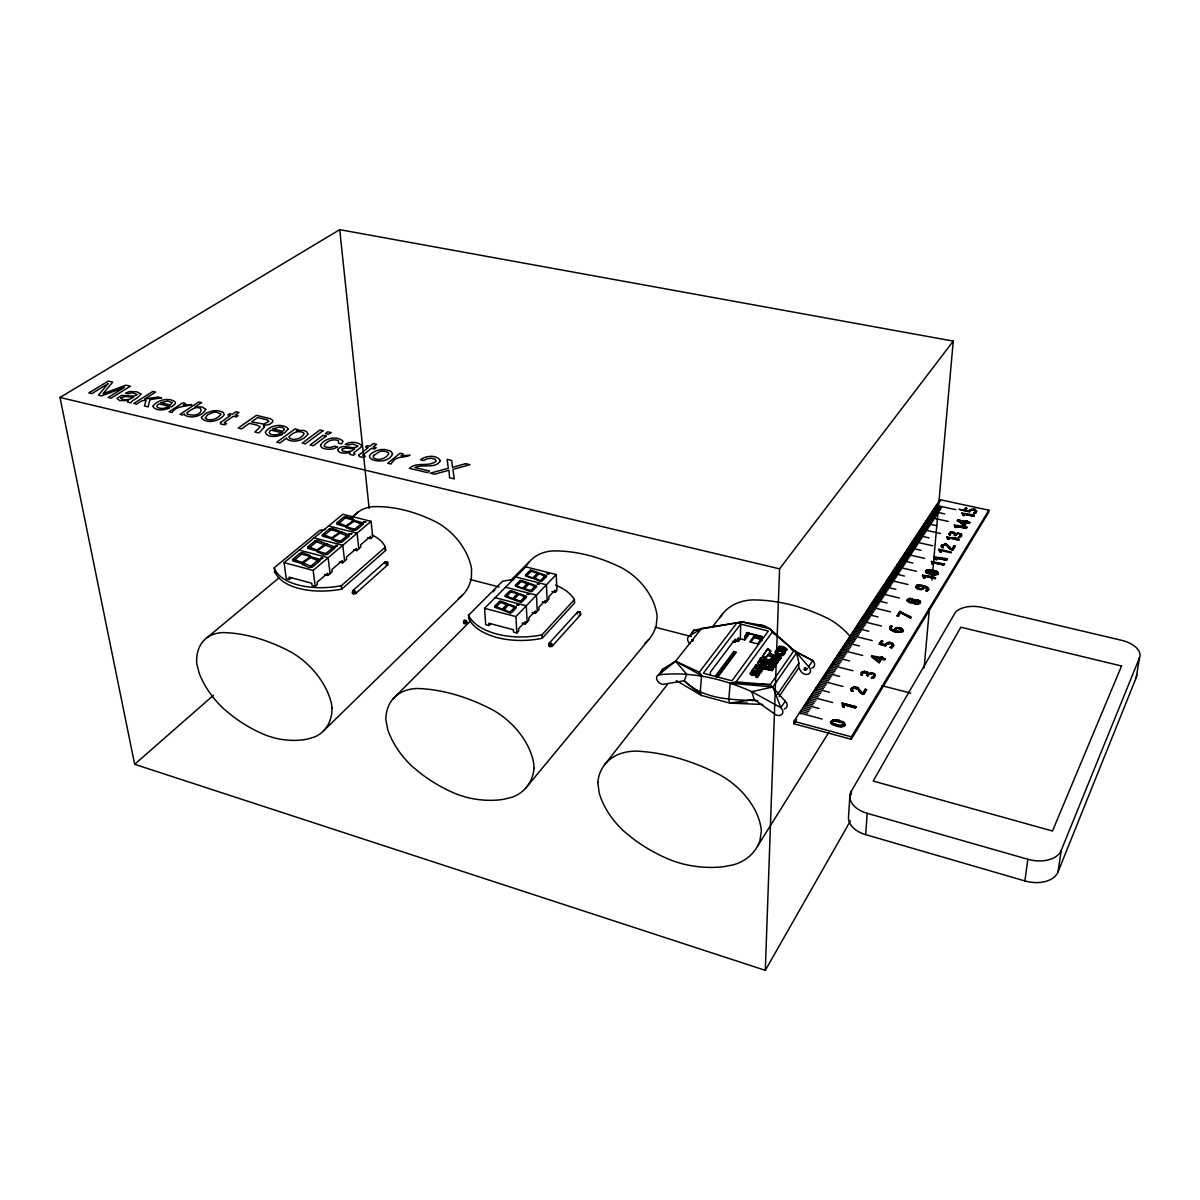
<?xml version="1.0" encoding="UTF-8"?>
<svg xmlns="http://www.w3.org/2000/svg" width="1200" height="1200" viewBox="0 0 1200 1200"><rect width="100%" height="100%" fill="white"/><g stroke="black" fill="none" stroke-linecap="round" stroke-linejoin="round"><path stroke-width="1.5" d="M901.665 630.6C902.04 633.465 899.46 625.05 895.59 629.79M710.325 675.075L710.37 672.105L735.225 639.165L735.165 642.105L732.54 641.43M842.535 706.635L844.125 707.055L842.535 706.635L842.07 703.095L856.02 706.77L842.07 703.095M733.8 651.48L715.335 676.155L718.005 676.86L736.425 652.17L733.8 651.48L733.74 654.12L716.385 677.37M734.76 641.25L738.39 641.43L738.48 637.695L735.165 642.105M738.39 641.43L740.37 638.805L740.7 624.09L768.345 631.065L731.94 680.805L703.35 673.23L740.7 624.09M740.37 638.805L744.795 639.93L744.885 636.21L747.69 632.475M744.885 636.21L746.325 636.57L746.43 632.595L762.18 636.6L762.06 640.575M754.08 636.495L761.655 638.43L762.72 636.975L755.16 635.055L754.08 636.495L754.05 637.665L761.61 639.585M895.605 629.55L895.74 629.25M765.3 970.335L779.565 568.845L953.25 341.115L339.72 229.665L60 397.455L134.655 764.295L765.3 970.335L850.41 820.95M896.82 632.07C883.8 629.145 908.25 635.805 902.55 629.145M860.835 674.325L861.585 672.21L864.345 671.205L867.66 672.315L868.17 673.995L871.17 672.87L874.575 673.83L871.2 672.63L868.17 673.995M793.83 723.735L793.935 721.305L940.05 499.695L988.845 510.21L988.605 512.385L851.25 739.29L793.83 723.735L796.575 719.55M844.125 707.055L844.065 705.54M779.115 696.48L798.705 667.845L798.9 663.165L796.62 652.785L769.95 628.875L764.28 625.71L742.35 621.915L694.11 630.18L689.52 635.94A5.625 4.23 38.5 0 0 690.045 643.77M800.415 713.73L800.52 711.3L807.585 713.19M806.895 703.875L807.015 701.46L814.035 703.32M807.975 702.24L808.08 699.84L815.085 701.7M809.04 700.62L809.16 698.22L816.15 700.065M915.585 587.22L917.82 589.125L915.6 586.995M810.105 699L810.225 696.6L832.665 702.525M812.22 695.775L812.34 693.375L819.315 695.22M816.435 689.385L816.555 686.985L823.5 688.8M818.52 686.205L818.655 683.82L825.585 685.62M823.695 678.345L823.83 675.96L830.73 677.745M824.73 676.785L824.85 674.4L831.75 676.185M825.75 675.225L825.885 672.84L839.67 676.41M830.835 667.5L830.97 665.13L852.945 670.755M831.84 665.97L831.975 663.6L838.815 665.34M831.315 723.63C828.045 721.23 839.475 729.915 844.395 725.895C848.46 722.91 836.595 719.415 844.245 722.595M830.43 721.755L833.655 719.91L839.355 720.45L832.68 719.82L830.43 722.64M941.25 546.27L941.505 545.34L941.25 546.045M832.335 721.395L832.83 720.885C835.635 719.22 845.385 724.38 842.235 722.85M832.185 723.03L839.445 725.4L843.57 724.89L839.43 725.655L833.4 723.87L831.915 722.37M832.17 724.47L840.75 726.555L844.86 725.355M832.83 720.885L841.35 722.22M836.85 658.365L836.985 655.995L843.795 657.72M837.855 656.85L837.99 654.48L844.785 656.205M839.835 653.835L839.97 651.48L846.75 653.19M842.775 649.35L842.925 646.995L849.675 648.705M843.765 647.865L843.9 645.51L850.65 647.205M855.45 707.91L843.66 704.565L855.45 707.91L856.02 706.77M847.65 641.955L847.8 639.615L854.52 641.295M843.66 724.065L843.42 723.405M848.625 640.485L848.76 638.145L855.48 639.81M852.465 634.635L852.615 632.31L859.305 633.96M853.425 633.195L853.56 630.855L860.25 632.505M851.34 688.38C862.125 684.465 847.395 687.555 851.385 690.9L853.05 691.335M851.385 690.9L853.065 691.095M853.065 688.545L853.815 687.99C857.805 685.905 862.305 696.63 858.975 690.795M857.22 627.42L857.37 625.095L864.015 626.73M853.815 687.99L858.405 689.595M858.165 625.98L858.315 623.655L864.96 625.29M851.25 739.29L851.4 736.845L988.845 510.21M858.75 688.245C852.87 683.595 865.05 694.905 860.7 691.53M849.93 795.24L848.55 816.42A25.86 16.65 6.1 0 0 865.665 834.645L1024.89 880.935A27.225 17.475 11 0 0 1058.025 871.935L1136.19 677.73L1139.52 657.72A23.82 12.825 9.4 0 0 1121.475 640.275L982.605 607.485A22.755 12.315 6.4 0 0 954.66 613.575L851.37 791.115L851.13 794.64M861.915 620.295L862.065 617.97L868.68 619.59M860.925 674.775L862.41 675.165L860.94 674.55M861.255 672.645L864.33 671.445L867.66 672.315M865.62 614.64L865.785 612.33L872.37 613.935M862.23 673.59L862.2 673.83M860.955 693.45L863.67 694.215L866.61 689.46L863.655 694.455L860.505 692.85M862.935 672.615L866.55 672.99L864.06 672.21L862.395 673.425M861.93 692.595L862.845 692.925M869.295 609.06L869.46 606.75L890.535 611.85M870.21 607.665L870.375 605.37L876.93 606.945M865.2 689.34L866.595 689.7M866.85 675.075L867.21 673.995M867.12 673.305L867.21 673.86M867.765 676.005L868.17 675.15L867.765 676.005L866.49 675.435M872.94 603.525L873.105 601.215L879.645 602.79M868.905 674.265C873.975 674.325 871.29 672.165 868.155 675.375M873.855 602.145L874.005 599.85L887.1 602.985M871.965 655.65C867.585 657.57 894.885 659.475 871.95 655.89M876.555 598.035L876.72 595.74L883.23 597.3M871.44 677.82L873.24 676.575L871.44 677.82C875.115 678.69 876.105 675.015 874.575 673.83M877.455 596.67L877.605 594.39L884.115 595.935M873.69 657.27L880.14 658.905L878.595 661.395L873.705 657.03M873.69 674.685C874.275 676.785 872.43 672.435 873.81 675.24M873.09 678.24L874.095 677.64M881.01 591.255L881.175 588.975L887.655 590.505M876.705 659.625L875.4 658.305M877.74 660.57L876.72 659.385M879.3 644.235L881.385 640.71L882.705 641.28L881.37 640.95L879.3 644.235L885.84 645.585M865.665 834.645L867.21 813.33A26.07 16.53 5.9 0 1 851.37 791.115M878.085 662.355L879.39 662.7L873.18 657.72M883.665 587.235L883.83 584.955L890.295 586.47M878.595 661.395L877.755 660.33M884.835 644.97L881.1 643.635L884.85 644.73M881.25 656.91L882.615 657.495L881.25 656.91L880.665 658.08M887.175 581.895L887.34 579.63L907.995 584.49M881.535 659.25L884.64 660.03L885.165 658.98L882.06 658.185L885.165 658.98M885.21 644.055C894.33 641.805 888.69 640.605 885.015 644.625M885.69 646.11L879.315 643.995M890.655 576.615L890.82 574.35L897.225 575.85M886.665 644.235C896.55 642.93 885.645 642.465 885.99 645.51M893.235 572.7L893.4 570.435L899.79 571.92M890.88 626.07C887.04 628.155 894.87 625.47 890.865 626.295M891.405 630.27L889.935 629.055L892.515 631.065M890.895 628.575L890.925 628.335M891.525 627.09L892.275 626.415M890.235 647.4L891.36 646.59L890.235 647.4C892.23 649.905 894.135 643.995 893.55 645.885M896.655 567.51L896.82 565.245L903.195 566.73M892.23 629.91L895.185 631.005L891.165 628.8M892.86 643.65L891.525 642.915L893.265 644.325M892.185 644.79L891.705 644.16L892.245 645.375M892.02 646.125L892.215 645.51M891.825 647.79L893.58 645.645M899.19 563.64L899.37 561.39L905.715 562.86M896.58 627.825C890.475 630.795 900.3 625.2 902.055 628.965M895.875 630.66L899.985 631.68L896.52 631.155L895.605 629.85M900.615 612.615L910.605 618L900.615 612.615L898.455 616.245L897.135 615.915L899.865 611.385L903.135 613.38L901.725 612.51M901.71 559.8L901.89 557.565L908.22 559.02M950.13 534.33L950.745 532.995L950.16 534M757.725 700.665C732.51 699.69 703.785 699.96 684.195 680.73L665.025 684.045A5.805 4.275 38.6 0 1 657.66 681.18A5.805 4.275 38.6 0 1 658.575 674.835L663.48 668.685L675.6 661.215L699.3 672.15L701.565 675.585L700.245 692.265L701.385 695.43L729.81 703.125L762.825 704.475M897.315 627.51L900.69 628.02M898.455 616.245L897.15 615.69M901.56 629.775L898.23 628.41M898.035 632.475L902.985 630.765M897.135 615.915L899.865 611.385M905.055 554.73L905.235 552.495L911.535 553.935M900.705 611.595L899.85 611.625M907.545 550.95L907.71 548.73L914.01 550.155M910.005 547.215L910.185 544.98L916.455 546.405M907.08 600.045L907.065 600.27M907.11 601.065C916.05 603.42 909.075 604.2 907.05 600.435M911.64 544.725L911.82 542.505L918.075 543.915M907.575 599.28L910.29 598.395L907.245 599.88M908.595 601.095L910.8 601.875L908.355 600.645L910.395 599.22L912.84 600.48L911.61 601.8L912.72 601.17M914.085 541.02L914.265 538.8L920.505 540.195M909.585 599.295L912.6 600.015M916.5 537.33L916.68 535.125L929.145 537.915M913.095 599.19L911.655 598.56L913.83 600.375L917.925 599.955L920.505 601.62L917.94 599.73L913.83 600.375M912.69 601.995L912.93 602.895L911.91 602.49M918.915 533.685L919.095 531.465L925.29 532.86M913.485 603.465L916.905 604.23L920.01 603.195L916.08 604.41L912.945 602.655M914.685 602.82C912.045 602.865 920.475 603.72 917.775 603.255M914.46 600.72C926.745 602.295 911.055 598.47 914.025 602.58M916.185 585.885L916.74 585.315C919.74 582.765 930.69 589.155 926.835 587.04M915.12 603.24L917.295 603.555M916.74 585.315L925.755 586.305M916.965 586.665C919.02 584.295 916.14 588.225 916.875 586.71M922.095 528.84L922.275 526.635L928.455 528.015M917.91 588.21C923.715 588.36 918.48 589.725 916.89 586.98M918.45 585.72L921.465 586.275L917.94 586.05M924.465 525.24L924.645 523.05L936.99 525.78M919.53 589.53L920.37 589.38L917.835 588.9M923.01 589.095L921.12 589.605L923.475 588.555M926.82 521.67L927 519.48L933.15 520.83M922.08 588.42L922.395 587.97M922.47 586.665L922.605 587.94M922.665 575.085C919.8 577.305 936.105 574.65 935.1 578.715L924.36 575.985L935.115 578.49L935.565 577.755M923.445 577.695L924.885 578.025L923.445 577.695L923.265 576.24M923.085 586.335L927.09 588.375L923.085 586.335L923.97 587.895L923.61 586.995M929.145 518.115L929.34 515.925L935.46 517.275M924.585 576.315L924.87 577.53L924.36 575.985M930.87 574.32C924.855 572.715 924.045 571.26 930.87 574.32C933.3 576.06 940.095 574.98 938.1 572.28L938.1 572.28M925.545 570.66C931.14 569.415 926.055 568.68 925.38 571.89M931.47 514.59L931.665 512.4L937.77 513.735M926.94 572.19L935.22 574.335L928.935 573.165L926.685 571.635M926.985 570.69L936.42 572.355L930.435 570.465L926.7 571.2M925.89 590.67L926.685 589.995L925.89 590.67L927.27 591L928.665 589.125L928.395 589.965M927.315 588.795L927.105 588.15M927.27 591L928.425 589.74M934.545 509.925L934.74 507.75L940.815 509.07M933.12 570.15C924.375 568.395 941.94 572.565 934.545 570.75M931.305 561.69C960.6 566.19 932.34 564.495 931.5 561.195M933.54 563.625L932.115 564.015L933.555 564.12M943.635 565.02L933 562.35L943.635 565.02L944.085 564.09M932.265 574.83L938.265 573.99M924.135 667.905L929.46 608.16M931.95 580.14L953.25 341.115M934.29 556.965C964.845 560.22 932.475 560.535 934.485 556.47M939.855 501.855L940.05 499.695M935.1 559.275L936.525 559.59L935.1 559.275L934.92 557.85M946.56 560.265L935.97 557.625L946.56 560.265L947.025 559.335M936.525 558.885L936.525 559.59M936.435 572.13C937.515 574.065 935.985 573.81 936.825 573.93M938.865 549.39L939.615 551.325L939.03 549.12L951.48 552.165L951.06 552.855L940.5 550.47M939.66 551.88L941.07 552.21L939.645 551.1M941.685 547.335L943.185 547.68L941.4 546.705M941.775 544.995L945.075 544.23L941.475 545.565M942.63 545.685C948.87 544.305 939.705 545.415 943.185 547.68M949.98 547.605C938.13 537.66 952.995 548.88 950.505 548.445M946.755 536.895C945.465 539.13 958.86 535.5 958.815 540.285L948.39 537.735L959.25 539.385M949.125 548.07C944.385 542.115 948.855 549.63 952.755 550.11L955.065 546.165L953.82 545.895L951.945 549.105L951.135 548.625M947.55 539.325L947.52 538.56L948.915 539.175M948.975 533.79L950.31 532.185L948.96 534M949.08 534.735L950.415 535.035L948.99 534.15M950.415 535.035L950.325 533.46M950.79 532.035L952.515 531.945L950.295 532.41M949.86 549.045L952.77 549.885L955.065 546.165M954.6 533.79C953.715 533.04 949.35 531.795 954.585 534.015C954.465 537.825 960.855 530.415 955.23 535.695M954.345 525.18C984.57 527.985 951.36 528.9 954.51 524.715M954.9 532.77L954.18 532.365L955.44 534.105L958.035 533.235L961.5 534.3L958.065 533.01L955.44 534.105M956.52 527.205L955.17 527.355L956.565 527.445M953.82 545.895L955.05 546.39M955.965 526.02L966.315 528.3L955.995 525.795M957.42 520.77L957.885 519.855L965.745 521.58L957.855 520.08L957.42 520.77L959.07 521.7M959.49 521.16L965.34 522.225L959.49 521.16L964.11 524.4L965.34 522.225M958.59 537.105L959.73 536.4L958.59 537.105L960.075 537.435L961.575 536.025M959.415 534L959.805 534.405M961.935 513.165C990.075 516.585 962.04 516.12 961.95 512.955M962.76 515.295L964.125 515.595L962.76 515.295L962.55 513.975M962.31 523.005L959.505 520.95M973.8 516.21L963.57 513.765L973.8 516.21L974.22 515.34M969.675 512.025C943.74 505.065 973.665 513.87 970.44 510.525M963.285 523.755L962.34 522.795M960.735 522.585L963.705 525.165L957.45 520.56M965.505 507.975L966.72 508.23L965.445 510.27L968.835 511.125M964.11 524.4L963.315 523.53M965.445 510.27L966.72 508.23M963.735 524.94L964.92 525.21M966.195 520.845L967.425 521.34L966.195 520.845L965.73 521.805M969.375 523.335L966.585 522.495L969.375 523.335L969.795 522.465L966.99 521.85L969.795 522.465M969.465 509.97C981.48 509.655 971.055 507.36 968.97 510.855M972.45 510.03C968.67 509.43 977.505 510.54 975.315 511.815M972.99 509.835L975.36 511.17M974.73 512.595L973.785 513.045L975.075 512.1M975.225 513.36L975.915 512.73L973.815 512.82M975.285 512.04L975.375 510.945M976.575 510.78L976.68 511.41M386.49 562.185C389.775 561.825 386.865 563.475 385.38 563.415M961.755 535.785L961.5 534.3M785.25 651.57L782.31 650.415L785.25 651.57C785.16 659.205 770.88 655.65 776.76 649.77L778.2 650.97L777.15 653.385L779.34 654.6L777.18 652.56L778.2 650.97M804.015 669.24C808.77 667.335 802.62 673.65 805.035 667.725M1024.89 880.935L1027.83 859.275A27.45 17.355 10.7 0 0 1061.235 850.35L1139.52 657.72M1058.025 871.935L1061.235 850.35M769.14 661.23L769.335 660.18M750.39 672.84L750.225 673.725L752.31 670.11L753.765 671.325L752.64 674.34L757.065 672.015L754.935 672.075L753.375 674.325M757.215 673.41C757.815 674.355 750.36 677.235 750.54 673.74C751.89 675.33 755.055 675.915 756.015 673.59C759.795 672.195 752.715 677.865 757.275 677.49L759.36 673.86L757.065 672.015M777.915 662.37C779.715 658.635 769.875 658.005 778.08 661.53C776.325 667.08 771.66 662.055 769.26 660.66M750.42 674.325L753.645 668.265L759.03 669.81M752.235 673.905L753.765 671.325M752.4 674.205L752.445 673.14M753.645 668.265L752.445 670.335L760.2 673.41L760.995 672.27L757.125 670.74M752.64 674.34L752.355 673.32M752.91 674.4L753.525 674.19M757.65 668.865L754.875 666.975L756.06 664.905L763.8 667.95L769.665 668.415L764.04 668.01L762.87 669.645L760.29 668.625M754.875 666.975L756.06 664.905M759.765 665.67L757.53 663.285L758.58 661.425L765.495 663.27L764.88 664.53L766.29 664.455L764.88 664.53M755.775 674.31L756.075 673.485M757.53 663.285L758.58 661.425M775.065 666.015L774.285 667.125L768.78 666.165L774.15 667.71C777.255 665.01 767.475 658.485 766.905 663.99C758.535 664.035 756.9 657.03 763.95 657.57C765.75 659.94 773.52 660.345 766.14 660.18L766.23 659.52M759 668.115L772.17 670.11L772.965 669L768.78 666.165M757.275 677.49L759.15 674.475L758.145 672.435M759.21 660.96L761.28 657.765M760.455 664.215L762.39 664.35L760.455 664.215L761.76 665.655L763.68 662.565M781.125 657.42L779.64 659.535L767.835 654.9L766.02 657.825L762.465 656.43L767.895 648.51L770.7 650.895L769.215 653.385L780.99 658.005L769.215 653.385M761.865 660.045C763.575 660.435 765.36 657.315 761.865 660.045L763.455 660.675L764.25 659.085M759.18 674.745L759.36 673.86M757.65 662.7L760.89 666.855L763.065 667.08L764.205 665.07L769.665 668.415M761.76 665.655L762.39 664.35M760.2 673.41L761.115 671.7M766.11 658.995L763.95 657.57M762.45 669.825C760.68 673.725 764.145 667.305 759.12 667.545M763.185 663.24L758.46 661.995M763.8 661.425L768.825 660.9L771.465 658.665L774.42 660.15M763.065 667.08L764.205 665.07M763.365 668.565L772.05 670.695L772.965 669M763.8 667.95L755.94 665.475M762.465 656.43L767.895 648.51M766.02 657.825L767.835 654.9M766.905 663.99L768.405 661.485M768.825 660.9L765.435 661.44M769.44 661.125L769.995 662.31L772.635 662.67M770.385 659.13L772.305 658.095L774.54 659.58M771.18 661.38L772.56 659.415L772.32 661.59L774.48 661.8C780.135 659.85 768.765 665.295 772.08 659.46M771.345 661.545L771.27 660.495M771.945 661.74L775.185 662.34L776.265 661.08M772.275 661.68L773.25 659.88M773.13 660.45L772.815 659.49M771.645 666L767.61 662.61M772.845 663.075L772.755 662.085M775.335 651.9L776.76 649.77M775.155 652.935L781.065 655.47L784.41 652.755L782.61 652.05L781.2 653.985L779.46 654.03M773.175 663.42L772.965 662.49M773.595 663.72L773.295 662.85M774.27 662.64L775.125 660.615M785.13 652.14L784.425 653.13L776.775 650.145L777.615 648.57L780.555 649.71L781.545 648.3L778.62 647.16L781.545 648.3M774.12 663.975L773.715 663.15M777.615 648.57L776.775 650.145M777.06 653.13L777.21 652.365M775.05 664.23L778.035 661.8M776.1 661.785L775.815 660.66M778.5 647.73C778.92 644.1 789.315 648.135 786.135 650.715L782.1 648.525L786.255 650.145L786.975 649.125M776.865 663.795L777.21 662.985M778.08 661.53L778.095 660.69M780.555 649.71L781.425 648.87M778.05 662.1L778.245 661.245M767.7 655.47L779.64 659.535M781.2 653.985L782.61 652.05M782.19 650.985L783.015 649.425L782.1 648.525M926.58 571.53L926.595 571.305M873.87 675.36L873.225 676.8M852.57 688.83L852.63 690.75M927.375 588.99L926.67 590.22M923.775 588.405L923.94 587.205M889.8 627.12L889.905 629.295M919.2 602.16L918.54 603.195M976.665 511.635L975.9 512.955M387.06 564.18L386.97 563.295M966.315 528.3L966.75 527.415M862.83 693.165L865.215 689.1M910.605 618L911.13 616.935L904.875 614.145M879.39 662.7L881.55 659.01M882.045 658.425L882.645 657.255M964.89 525.42L966.585 522.495M966.975 522.075L967.455 521.115M757.44 846.36L828.765 732.45M963.885 510.555L965.535 507.75M881.085 643.86L882.72 641.055M827.79 672.12L828.81 670.575M833.85 662.91L832.86 664.44L832.98 662.07L839.82 663.81M838.845 655.335L840.81 652.335M845.715 644.895L844.74 646.38L844.875 644.04L851.625 645.72M863.775 617.46L862.845 618.87L862.995 616.56L869.61 618.165M868.38 610.455L867.465 611.85L867.63 609.54L874.2 611.13M875.655 599.4L874.755 600.765L874.92 598.47L881.445 600.045M882.78 588.57L881.895 589.905L882.06 587.625L888.54 589.17M888.915 579.255L888.045 580.575L888.21 578.31L894.645 579.81M898.35 564.93L897.495 566.22L897.675 563.955L904.035 565.425M900.87 561.075L900.03 562.365L900.21 560.115L912.915 563.04M903.39 557.265L902.55 558.525L902.73 556.29L909.06 557.745M910.83 545.97L912.63 541.26L932.7 545.79M921.3 530.055L920.505 531.255L920.685 529.05L940.56 533.475M923.67 526.44L922.89 527.64L923.07 525.435L929.235 526.815M926.025 522.855L925.245 524.055L925.44 521.85L931.59 523.215M928.38 519.3L927.6 520.485L927.78 518.295L933.915 519.645M930.705 515.76L929.925 516.945L930.12 514.755L936.24 516.09M933.015 512.25L932.235 513.42L932.43 511.245L944.655 513.9M935.31 508.77L933.78 511.095L933.975 508.905L940.065 510.24M936.075 507.615L937.965 504.735M806.295 669.84L807.33 668.31M747.525 703.05L729.81 703.125L728.745 699.945L730.185 683.205L736.05 681.9L770.22 684.645L785.25 701.16L780.855 707.655A5.985 4.47 34.7 0 1 781.635 714.63A5.985 4.47 34.7 0 1 773.835 713.43L754.17 699.495L751.74 691.665C722.535 678.495 690.69 671.28 658.575 674.835L675.6 661.215L701.49 628.47L742.35 621.915L769.95 628.875L774.825 634.365M798.69 667.86L801.705 672.405A5.79 4.425 34.4 0 0 809.31 673.5A5.79 4.425 34.4 0 0 808.62 666.645L812.715 660.585L790.845 648.735M777.36 694.53L798.9 663.165M779.505 660.105L780.99 658.005M782.31 650.415L783.015 649.425M778.62 647.16L779.34 646.14M766.17 665.04L765.36 666.15L764.085 665.64M769.335 652.815L770.7 650.895M736.05 681.9L772.32 632.07L769.95 628.875M761.25 638.895L757.605 643.86L749.745 641.85L755.1 634.62M750.765 642.165L755.055 636.375M744.795 639.93L749.445 633.705L754.785 635.055M746.325 636.57L749.25 632.655M699.3 672.15L736.77 623.1M604.65 764.685L667.575 684.24M712.2 627.18L722.49 614.025M919.995 603.435L920.52 601.38M525.81 788.055L648.72 639.57M552.315 646.035L580.605 614.76M549.015 643.44L577.38 612.24M513.66 579.645A58.875 32.385 -3.5 0 0 502.62 581.19L468.525 615.255L468.78 618.705A58.425 32.07 -3.3 0 0 542.13 638.31L541.965 634.815L574.425 599.595A58.875 32.385 -3.5 0 0 555.54 585.075M542.13 638.31L574.545 603.03L574.425 599.595M551.955 591.57L555.195 592.395L556.92 590.58L556.23 574.53L525.75 566.865L484.575 608.34L485.685 624.66L488.985 625.545L488.82 623.22L513.375 629.775L513.51 632.1L516.855 633L518.685 631.05L518.565 628.725L525.21 621.705L525.33 624.015L522.015 623.145M525.33 624.015L528.945 620.19L528.825 617.865L535.35 610.98L535.47 613.29L532.17 612.42M535.47 613.29L539.025 609.525L538.905 607.215L545.31 600.45L545.415 602.745L542.145 601.905M545.415 602.745L548.91 599.055L548.805 596.76L555.09 590.115L555.195 592.395M516.855 633L515.91 616.605L556.23 574.53M504.21 609.39L508.155 605.325L507.48 603.69L501.54 601.5A1.725 0.93 -3.8 0 0 498.81 602.025L494.805 606.09A2.31 1.26 -3.9 0 0 494.685 606.78L496.5 606.525L502.785 609.6M534.87 577.935L538.605 574.11L537.9 572.55L532.065 570.48M488.985 625.545L490.86 623.61M509.4 612.69A1.995 1.095 -3.6 0 0 512.085 612.135L516.045 608.025A2.31 1.275 -3.5 0 0 515.265 606.585L509.265 604.35L506.58 604.65L502.665 608.805L503.34 610.455L509.325 612.69M529.98 591.405A1.95 1.05 -3.1 0 0 532.605 590.88L536.43 586.92A2.265 1.23 -3 0 0 535.635 585.54L529.71 583.38L527.07 583.665L523.305 587.67L523.995 589.26L529.905 591.405M393.015 698.88L470.37 621.075M511.02 580.185L529.38 561.72M323.055 731.37L462.27 595.38M355.56 593.595A2.025 1.38 46.7 0 0 354.48 590.565A2.025 1.38 46.7 0 0 352.635 592.065L355.125 592.545L353.52 591.27L353.25 594.06L352.14 593.01L352.695 592.2A2.025 1.38 46.7 0 0 355.56 593.595L387.54 565.02M352.89 590.55L384.945 562.05M325.17 529.515A56.895 28.995 -6.7 0 0 319.8 530.355L274.23 567.75L274.695 571.125A56.835 29.04 -6.7 0 0 341.745 589.11L385.68 550.425L385.35 547.095A56.895 28.995 -6.7 0 0 372.165 535.02M341.745 589.11L341.355 585.705L385.35 547.095M134.655 764.295L213.495 695.25M367.665 537.81L370.74 538.59L372.72 536.88L371.085 521.325L342.855 514.26L284.07 562.65L286.245 578.565L289.365 579.405L289.065 577.14L311.76 583.245L312.045 585.51L315.21 586.365L317.37 584.505L317.085 582.24L327.675 573.15L327.945 575.4L324.81 574.575M327.945 575.4L332.19 571.755L331.92 569.505L342.27 560.61L342.525 562.86L339.42 562.035M342.525 562.86L346.68 559.29L346.425 557.055L356.535 548.355L356.79 550.59L353.7 549.795M356.79 550.59L360.84 547.095L360.6 544.875L370.5 536.37L370.74 538.59M284.07 562.65L313.17 570.375L371.085 521.325M289.365 579.405L291.57 577.575M302.235 563.61L310.425 557.7L310.155 555.555L303.27 552.84A2.115 1.065 -7.1 0 0 302.01 552.675L301.8 554.145L310.275 556.56M207.09 637.635L279.03 577.83M350.985 518.025L358.185 512.055M959.7 536.625L960.165 534.39M689.52 635.94L701.49 628.47M806.955 668.925L805.05 667.845M738.885 623.145L742.35 621.915M310.305 556.695L302.085 562.455L302.355 564.63C303.84 564.18 311.355 570.315 310.785 566.07L303.885 563.325M325.095 544.185L317.085 549.945L317.37 552.075C318.84 551.61 326.31 557.655 325.74 553.485L317.235 551.07M317.22 550.935L325.26 545.31L324.96 543.21L318.12 540.555A2.085 1.05 -6.7 0 0 316.875 540.39L316.68 541.83L323.475 544.47M346.23 526.725L353.955 521.34L353.595 519.33L346.845 516.795A2.04 1.005 -6 0 0 345.615 516.63L345.465 518.01L353.76 520.26L346.065 525.78L346.41 527.805C347.82 527.325 355.26 533.16 354.63 529.155L346.26 526.86M339.585 532.095L331.23 529.785L331.395 528.375A2.055 1.02 -6.4 0 1 332.64 528.54L339.435 531.135L339.765 533.19L331.905 538.83M339.615 532.23L331.74 537.72L332.055 539.805C333.495 539.325 340.95 545.265 340.335 541.185L331.89 538.695M521.205 601.98L520.77 600.96L524.64 596.97L526.44 596.7M510.87 612.72L510.405 611.67L514.35 607.605L516.165 607.335L514.305 607.5L508.035 604.53M531.39 591.45L530.955 590.43L534.75 586.515L536.49 586.155M526.395 596.595L524.595 596.865L518.37 593.955M513.45 598.995L520.575 600.99L521.01 602.01M523.68 588.51L530.76 590.46L531.195 591.48M518.13 593.88L511.05 591.915L510.615 590.835A1.8 0.975 -3.5 0 1 511.905 590.97L517.815 593.115L518.49 594.735L514.62 598.71L511.995 599.1L506.07 596.925A2.4 1.305 -3.6 0 1 505.2 596.295A2.295 1.245 -3.6 0 1 505.275 595.485L509.205 591.495A1.695 0.915 -3.5 0 1 510.36 590.865L510.855 591.93L506.955 595.89L505.155 596.16L507 595.995L513.21 598.92M499.98 601.395L500.475 602.49L496.5 606.525L494.73 606.9A2.43 1.32 -3.9 0 0 495.6 607.575L501.555 609.795L504.255 609.495L510.63 612.75M729.81 703.125L754.17 699.495M538.23 573.285L531.24 571.38L530.805 570.345M520.545 580.53L521.04 581.58L517.215 585.465L515.43 585.72L523.44 588.435M530.535 570.375L531.045 571.41L527.295 575.235L525.57 575.595A2.355 1.26 -3.1 0 0 526.44 576.225L532.29 578.325L534.915 578.04L541.2 581.13A2.025 1.095 -2.8 0 1 539.925 581.055L534.045 578.955L533.34 577.38L537.09 573.555L539.655 573.18L545.505 575.265A2.355 1.26 -2.8 0 1 546.375 575.88L544.635 576.165L538.47 573.345M536.535 586.26L534.75 586.515L528.51 583.56M910.8 601.875L911.64 601.575M697.77 630.06L694.11 630.18A5.595 4.23 38.5 0 0 692.145 632.745M920.355 589.605L921.15 589.365M910.29 598.395L911.64 598.785M580.155 613.335L580.335 611.655L579.165 612.63M929.085 569.535L930.24 569.865M772.455 661.005L774.6 661.23M761.01 666.285L763.185 666.495M952.515 531.945L954.15 532.575M771.78 665.43L766.29 664.455L765.495 665.58L769.545 668.985M757.245 670.17L761.655 670.95M855.495 686.955L856.32 687.375M936.255 505.425L955.755 509.655M935.505 506.595L941.58 507.915M933.195 510.075L939.3 511.395M930.885 513.585L937.005 514.92M928.56 517.11L948.24 521.43M926.22 520.665L932.37 522.015M923.865 524.235L930.03 525.6M921.48 527.85L927.675 529.215M954.075 535.215L955.245 535.47M958.605 536.88L960.09 537.21M926.085 531.645L919.89 530.265L918.105 534.9L918.3 532.68L924.495 534.075M946.89 536.85L959.235 539.61M947.565 539.115L948.96 539.415M923.7 535.29L917.49 533.895L915.705 538.56L915.885 536.34L922.11 537.735M921.3 538.965L915.075 537.57L913.275 542.25L913.455 540.03L919.695 541.44M911.01 543.735L917.265 545.16M909.36 546.225L915.645 547.65M908.535 547.47L921.12 550.335M906.885 549.975L913.185 551.415M906.06 551.235L912.36 552.675M904.395 553.755L924.66 558.39M903.57 555.015L909.885 556.47M901.05 558.84L907.38 560.295M898.515 562.68L904.875 564.135M895.965 566.535L916.425 571.275M895.11 567.84L901.5 569.31M922.83 575.04L935.55 577.995M894.255 569.13L900.645 570.615M892.545 571.74L898.935 573.225M891.675 573.045L904.515 576.045M889.95 575.67L896.37 577.17M889.08 576.99L895.5 578.49M886.47 580.95L892.905 582.465M925.905 590.445L927.285 590.76M885.585 582.285L892.035 583.8M884.715 583.62L891.165 585.135M882.945 586.29L895.905 589.35M886.785 591.87L880.29 590.325L879.24 593.955L879.405 591.675L885.9 593.22M60 397.455L779.565 568.845M878.505 593.025L899.37 598.005M875.82 597.105L882.33 598.665M872.19 602.595L878.745 604.17M871.29 603.975L877.845 605.565M868.545 608.145L875.115 609.735M866.7 610.935L873.285 612.525M864.855 613.74L878.07 616.95M863.925 615.15L870.525 616.755M861.12 619.395L867.75 621.015M860.19 620.805L881.49 626.025M859.245 622.23L865.89 623.865M856.425 626.535L863.085 628.17M855.465 627.975L868.83 631.26M854.52 629.415L861.195 631.065M851.655 633.765L858.345 635.43M850.695 635.22L872.205 640.575M849.735 636.675L856.44 638.355M890.25 647.16L891.855 647.565M846.825 641.085L853.56 642.765M845.85 642.555L859.35 645.93M758.64 624.81L764.205 625.89M841.935 648.495L848.7 650.19M840.96 649.98L862.695 655.47M838.98 652.98L845.76 654.705M328.65 525.96L357.09 533.175L358.815 548.835M965.46 510.045L968.865 510.915M835.995 657.51L849.63 660.975M515.73 576.945L546.42 584.76L547.17 600.9M834.99 659.025L841.815 660.765M833.985 660.54L840.81 662.28M829.95 666.66L836.805 668.415M871.455 677.58L873.105 678M828.945 668.205L835.8 669.96M827.925 669.75L834.795 671.52M314.115 537.915L342.78 545.295L344.61 561.075M505.53 587.22L536.445 595.185L537.255 611.4M470.13 579.48L499.14 586.965M655.08 627.18L691.35 636.525M826.905 671.295L833.775 673.065M881.745 685.635L910.755 693.12M822.795 677.52L829.695 679.32M821.76 679.095L828.675 680.88M820.725 680.655L842.94 686.445M495.15 597.675L526.275 605.79L527.145 622.095M819.69 682.23L826.62 684.045M817.605 685.395L824.55 687.21M299.265 550.14L328.14 557.7L330.075 573.57M815.505 688.575L829.44 692.235M814.455 690.18L821.415 691.995M813.405 691.77L820.365 693.6M484.575 608.34L515.91 616.605M811.29 694.98L818.265 696.825M805.935 703.095L812.955 704.955M804.855 704.73L818.94 708.48M803.775 706.365L810.825 708.24M802.695 708L809.745 709.89M801.615 709.65L808.665 711.54M799.44 712.95L822.12 719.055M793.935 721.305L851.4 736.845M867.21 813.33L1027.83 859.275M945.525 545.085L946.41 545.565M839.355 720.45L840.945 721.185M890.655 642.645L891.51 643.14M692.625 641.415L691.695 639.69L693.585 640.185M549.825 645.075C546.165 645.225 552.21 648.54 550.065 645.24C548.595 641.715 554.055 646.26 550.2 645.405M527.07 583.665L521.235 581.55L520.8 580.5M506.58 604.65L500.67 602.46L500.25 601.35M779.22 646.71L786.855 649.695M776.895 649.575L784.545 652.56M782.49 652.62L784.29 653.325M762.585 655.86L766.14 657.255M763.92 660.84L767.775 662.37L767.49 663.18L770.265 665.055M759.33 660.375L767.025 663.42M763.56 663.135L765.36 663.855M752.565 669.765L760.32 672.825M755.655 676.215L757.395 676.92M890.805 643.68L891.69 644.4M908.91 616.35L903.15 613.14M701.565 675.585L675.6 661.215L686.76 674.34L684.195 680.73L701.385 695.43L676.335 680.61M975.36 509.745L976.29 510.615M464.715 622.335C460.95 621.585 466.47 625.995 464.82 622.44C463.47 618.78 468.72 623.565 465 622.545M936.78 571.365L937.545 572.04M275.385 571.5C272.205 571.11 277.17 574.98 275.7 571.77M792.105 649.995L812.715 660.585A5.76 4.425 34.3 0 1 811.755 668.205M871.41 656.535L876.6 660.855M768.285 662.07L774.945 666.585M760.11 668.88L762.33 670.395M754.995 666.39L759.15 669.24M776.64 650.34L778.08 651.54M752.19 670.68L753.645 671.91M767.775 649.08L770.58 651.465M772.32 632.07L796.62 652.785L808.62 666.645M698.61 693.06L701.385 695.43M895.185 631.005L894.375 629.31M781.98 649.095L782.895 649.995M760.575 663.645L761.88 665.07M963.57 513.765L963.975 514.68M940.53 550.245L941.07 552.21M935.97 557.625L936.375 558.615M928.305 587.925L928.65 589.35M918.96 601.335L919.2 602.1M533.475 578.145L525.525 575.475A2.25 1.2 -3.1 0 1 525.63 574.83L529.425 570.975A1.665 0.885 -3 0 1 531.99 570.465M931.665 561.99L932.115 564.015M862.41 675.165L862.17 674.025M947.355 537.96L947.505 538.785M893.55 644.58L893.64 645.33M313.17 570.375L315.21 586.365M339.72 229.665L369.12 508.26M955.14 526.605L955.17 527.355M785.25 701.16A5.955 4.47 34.7 0 1 784.335 708.93M661.5 672.495A5.775 4.26 38.6 0 1 663.48 668.685M850.425 636.915A57.645 44.28 34.3 0 0 828 618.495A149.025 110.82 34.2 0 0 752.55 599.91A57 43.56 36 0 0 719.925 617.805M275.43 572.085A1.995 1.32 48.2 0 1 275.4 569.55M341.355 585.705A56.895 28.995 -6.7 0 1 274.23 567.75M384.435 548.1A56.835 29.04 -6.7 0 1 385.68 550.425M384.675 563.55A1.965 1.365 46.9 0 1 385.935 561.84A1.965 1.365 46.9 0 1 387.93 564.105A1.965 1.365 46.9 0 1 385.98 565.02M352.725 517.5A52.41 36.615 47.1 0 1 373.335 506.655A136.41 94.02 45.1 0 1 436.665 522.27A52.77 37.29 46.4 0 1 471.585 568.875L471.375 577.77A59.07 41.76 46.7 0 1 458.535 598.455M549.09 645.18A2.115 1.515 42.1 0 1 550.11 642.93A2.115 1.515 42.1 0 1 552.525 645.24A2.115 1.515 42.1 0 1 550.26 646.29M577.44 613.95A2.055 1.5 42.1 0 1 578.31 611.73A2.055 1.5 42.1 0 1 580.77 613.665A2.055 1.5 42.1 0 1 579.045 615.21M541.965 634.815A58.5 32.01 -3.3 0 1 468.525 615.255M463.92 622.32A2.07 1.455 44.3 0 1 464.82 620.1A2.07 1.455 44.3 0 1 467.205 622.365A2.07 1.455 44.3 0 1 465.075 623.415M493.725 591.825A2.01 1.455 44.4 0 1 494.835 590.085M525.42 567.525A54.36 39.99 42.7 0 1 552.915 550.92A141.795 102.225 40.5 0 1 621.84 567.9A54.825 40.71 41.5 0 1 657.15 616.245L656.265 625.365A61.35 45.615 41.9 0 1 644.925 643.26M1136.67 674.385A23.655 12.945 9.6 0 1 1136.19 677.73M320.58 445.005C320.655 449.19 326.52 449.115 329.61 449.265A7.875 3.615 -5.6 0 0 334.515 448.38L337.65 446.925L334.545 446.19L330.705 447.525L325.62 447.075A4.725 2.16 -5.7 0 1 324.27 445.53C326.685 440.76 333.48 438.525 338.415 440.64L338.49 443.175L341.58 443.895L343.035 441.27C337.275 435.39 324.66 438.09 320.58 445.005M597.81 782.415L599.175 792.81A72.345 50.595 36.8 0 0 623.745 831.06L632.58 838.35A120.72 85.89 36.6 0 0 673.755 861.165L682.44 863.85A120.45 85.605 36.9 0 0 724.56 866.55L733.8 864.72A72.99 51.285 35.8 0 0 759.9 840.825L761.385 830.91A65.25 45.72 35.6 0 0 720.225 775.065A168.09 113.535 35.3 0 0 636.78 751.125A64.44 44.865 36.9 0 0 597.81 782.415M120.855 398.01C123.24 401.52 130.245 399.705 133.365 397.215L124.845 396.45L120.855 398.01M171.99 402.6L170.385 405L160.725 402.735L167.475 400.98L171.99 402.6M153.15 405.9L153.105 406.8C156.645 411.615 164.625 409.905 169.485 408.03L166.605 407.355C163.815 409.425 152.61 408.495 158.79 403.905L171.57 406.905L175.185 403.92L175.455 402.105C169.14 397.05 157.905 399.735 153.15 405.9M332.07 708.03L331.755 713.115A66.165 42.195 45.9 0 1 314.895 736.83L307.95 738.96A109.515 70.065 46.8 0 1 274.68 738.03L267.495 735.81A109.665 70.335 46.7 0 1 231.975 715.65L224.01 709.05A65.79 41.58 46.3 0 1 199.32 673.545L196.77 663.705A58.635 36.915 46.3 0 1 222.855 632.595A152.28 94.38 44.5 0 1 291.36 652.245A59.1 37.665 45.6 0 1 331.455 703.65L332.07 708.03M919.23 601.875L919.065 602.685L919.23 601.875M205.77 409.365C202.545 416.205 191.34 418.935 184.83 415.215L184.5 413.835L182.73 415.005L180 414.36L198.765 401.955L201.63 402.615L194.91 407.07L202.14 406.965L205.77 409.365M220.74 413.985L220.68 414.72C217.335 418.905 209.91 421.8 205.23 418.215L207.525 414.885L212.595 412.59A5.145 2.22 -6.9 0 1 216.795 412.215L220.74 413.985M201.555 417.21L201.465 418.14C207.18 424.275 219.96 421.215 224.4 414.555L222.96 412.155L218.28 410.79A9.285 4.02 -6.9 0 0 212.115 411.06L206.175 413.13L201.555 417.21M960.39 534.615L960.57 535.365L960.39 534.615M140.895 394.035C138.225 398.595 130.86 400.485 130.95 402.885L127.635 402.12L128.22 400.575L119.7 400.59L116.985 398.37L121.77 395.385L134.325 396.075L137.145 394.665L132.45 392.715L128.13 393.75L125.445 393.12L129.63 391.53L136.65 391.785L140.895 394.035M534.075 768.135L533.265 773.325A69.06 46.575 41.8 0 1 512.235 797.175L504.24 799.17A114.165 77.52 42.8 0 1 466.92 797.445L459.045 795.015A114.36 77.79 42.7 0 1 420.915 773.61L412.545 766.695A68.58 45.915 42.5 0 1 387.855 729.87L385.83 719.76A61.11 40.725 42.5 0 1 417.75 688.515A159.03 103.635 40.7 0 1 493.095 710.13A61.71 41.55 41.5 0 1 533.76 763.635L534.075 768.135M549.105 573.66L547.155 573.75L549.105 573.66M539.25 583.875L537.27 583.965L539.25 583.875M440.4 460.635C435.75 469.455 422.61 463.47 415.035 467.58L429.51 470.985L427.59 472.62L409.38 468.33C416.895 461.355 428.925 467.46 436.185 461.13L435.12 459.195L431.595 458.265L426.99 458.76L423.885 460.53L420.525 459.75C425.7 455.64 436.74 454.425 440.4 460.635M529.2 594.27L527.205 594.36L529.2 594.27M518.97 604.86L516.96 604.965L518.97 604.86M289.23 436.665L289.425 438.18C294.195 441.06 301.83 438.63 304.065 433.65L303.75 432.93C299.04 429.96 292.41 432.555 289.23 436.665M337.725 449.595C338.475 454.485 346.425 453.045 350.04 452.655L349.815 454.395L353.49 455.25L355.065 454.005L353.595 452.985L360.84 447.33L361.8 445.38C357.45 441.825 350.085 441.135 345.255 444.36L348.225 445.065L352.545 443.91L357.99 446.085C352.62 450.705 342.6 442.545 337.725 449.595M149.865 399.645L148.14 406.875L144.405 405.99L146.055 400.23L141.84 400.8L136.575 404.145L133.785 403.5L152.85 391.41L155.625 392.055L144.615 399.03L157.935 397.02L161.64 397.875L149.865 399.645M392.55 453.69C387.825 468.045 353.13 458.19 379.11 449.895A9.51 4.44 -4.9 0 1 385.485 449.61L390.615 451.095L392.55 453.69M287.985 429.165L284.34 433.275L270.825 430.11C265.14 435.06 276.405 435.885 279.285 433.755L282.345 434.475C277.5 436.59 267.42 438.465 265.275 432.225C269.58 425.37 281.37 423.075 287.745 428.22L287.985 429.165M358.995 455.01L359.34 456.57L363.72 457.59L365.4 456.27L363.09 455.625L363.285 454.77L371.445 448.335L374.52 449.055L376.215 447.705L373.155 446.985L376.605 444.27L373.35 443.52L369.9 446.235L367.305 445.635L365.595 446.97L368.19 447.57L358.995 455.01M373.53 455.565L373.245 457.65C377.97 461.355 385.875 458.775 388.71 453.855L388.11 452.4L384.195 451.14A5.265 2.46 -4.9 0 0 379.89 451.545L373.53 455.565M187.23 412.575L187.2 414.105C205.92 419.775 205.185 398.22 187.23 412.575M1121.55 666L1052.49 831.015L873.195 781.035L960.825 627.21L1121.55 666M365.85 521.895L363.315 522.24L365.85 521.895M307.89 434.055C303.93 440.475 293.895 443.145 287.25 439.395L286.665 438.03L279.93 442.965L276.795 442.215L295.035 428.91L298.065 429.615L296.355 430.86C299.985 430.17 307.02 429.27 307.89 434.055M351.795 533.76L349.215 533.94L351.795 533.76M264.525 426.87L259.02 432.96L254.835 431.97L260.25 427.035L257.13 425.145L249.435 423.345L241.575 428.85L238.2 428.055L256.41 415.335L270.33 418.695L272.82 420.345L272.475 422.25L269.58 424.305L263.445 425.55L264.525 426.87M337.41 545.895C334.365 548.625 334.74 543.6 337.41 545.895M322.71 558.3C319.59 561.09 320.025 555.96 322.71 558.3M220.5 422.475L220.605 423.93L224.715 424.89L226.5 423.645L224.37 423.06L224.67 422.25L233.43 416.235L236.295 416.895L238.11 415.635L235.26 414.975L238.95 412.425L235.92 411.72L232.215 414.27L229.785 413.7L227.955 414.96L230.385 415.515L220.5 422.475M284.295 429.405L282.885 431.265L272.67 428.88L279.405 427.02L282.915 427.665L284.295 429.405M268.74 421.425L263.745 424.11L251.49 421.905L257.67 417.57L267.345 419.91L268.74 421.425M796.62 652.785L772.89 686.94L751.74 691.665L780.855 707.655L772.89 686.94L730.185 683.205L770.22 684.645L794.025 650.565L796.62 652.785M342.18 449.1L342.45 451.035L347.415 451.815L351.84 450.915L354.63 448.92L345.435 448.08L342.18 449.1M108.15 383.61L98.415 395.175L101.535 395.91L124.47 387.39L108.12 397.455L111.12 398.16L130.38 386.22L125.925 385.185L103.02 393.69L112.71 382.14L108.255 381.105L88.83 392.925L91.815 393.63L108.15 383.61M526.335 597.375L522.435 601.41A1.965 1.08 -3.4 0 1 519.78 601.95L513.765 599.76L513.09 598.14L516.96 594.165L519.585 593.76L525.51 595.935A2.295 1.245 -3.3 0 1 526.335 597.375M546.345 576.66L542.595 580.545A1.935 1.035 -2.8 0 1 541.425 581.085L540.945 580.11L544.68 576.255L546.435 576A2.25 1.2 -2.8 0 1 546.345 576.66M528.645 584.325L524.835 588.225L522.225 588.615L516.345 586.485A2.385 1.275 -3.3 0 1 515.55 585.03L519.405 581.145A1.68 0.9 -3.3 0 1 522.015 580.62L527.955 582.75L528.645 584.325M329.235 529.11L322.68 534.54A3.435 1.71 -6.5 0 0 322.29 535.425L322.485 535.905A2.865 1.425 -6.5 0 0 323.205 536.385L331.635 538.74L331.485 537.765L324.705 535.155L322.32 535.56L324.675 535.035L330.975 529.83L330.765 528.45L329.235 529.11M343.47 517.35L337.065 522.66A3.39 1.68 -6.2 0 0 336.69 523.515L339.06 523.14L345.21 518.04L344.985 516.705L343.47 517.35M299.76 553.44L292.92 559.125A3.525 1.785 -7.3 0 0 292.485 560.04L294.945 559.635L301.53 554.19L301.35 552.75L299.76 553.44M314.67 541.14L307.965 546.69A3.48 1.755 -6.9 0 0 307.56 547.59L309.99 547.185L316.425 541.86L316.23 540.465L314.67 541.14M317.595 560.52L311.055 566.025L311.625 567.3A2.985 1.53 -7.1 0 0 312.555 566.925L319.65 561.015A3.525 1.8 -6.9 0 0 320.055 560.1L317.595 560.52L310.695 557.655L310.56 556.65L319.11 559.095A2.94 1.5 -6.9 0 1 319.845 559.605L317.58 560.37M332.385 548.055L325.995 553.44L326.58 554.685A2.955 1.5 -6.7 0 0 327.495 554.31L334.425 548.55A3.48 1.755 -6.6 0 0 334.8 547.65L332.385 548.055M346.845 535.875L340.605 541.14L341.19 542.355A2.91 1.47 -6.3 0 0 342.09 541.995L348.87 536.355A3.435 1.725 -6.2 0 0 349.23 535.485L346.845 535.875M360.99 523.965L354.885 529.11L355.485 530.295A2.88 1.44 -6 0 0 356.37 529.95L363 524.43A3.39 1.68 -5.8 0 0 363.345 523.575L363.135 523.11A2.82 1.41 -5.8 0 0 362.4 522.63L354.045 520.35L354.21 521.295L360.975 523.83L363.345 523.575L360.975 523.83M409.755 455.265C403.755 458.355 395.88 455.055 391.05 464.01L387.765 463.245L400.08 453.24L403.185 453.96L401.07 455.685L409.755 455.265M326.145 436.14L313.365 445.74L310.155 444.99L322.95 435.39L326.145 436.14M330.915 432.555L328.5 434.355L325.305 433.62L327.72 431.82L330.915 432.555M323.025 430.725L305.415 443.865L302.25 443.13L319.89 430.005L323.025 430.725M191.595 404.625C185.445 407.145 177.015 405.165 172.05 412.5L169.095 411.795L182.835 402.795L185.625 403.455L183.27 405L191.595 404.625M465.57 463.665L452.475 467.385L451.71 460.47L447.12 459.405L448.32 468.285L430.08 473.205L434.55 474.255L448.92 470.235L449.595 477.795L454.245 478.89L452.925 469.35L469.98 464.685L465.57 463.665M294.96 559.77L292.68 560.535A2.94 1.485 -7.3 0 0 293.4 561.045L301.95 563.52L301.83 562.5L294.96 559.77M327 544.005L325.38 544.275L325.53 545.265L332.37 547.92L334.605 547.155A2.895 1.47 -6.5 0 0 333.87 546.66L327 544.005M310.005 547.32L307.755 548.085A2.91 1.455 -6.9 0 0 308.475 548.58L316.95 550.98L316.815 549.99L310.005 547.32M345.975 526.77L337.62 524.46A2.835 1.395 -6.2 0 1 336.9 523.995L339.075 523.26L345.81 525.825L345.975 526.77M341.475 531.915L339.87 532.185L340.02 533.145L346.83 535.74L349.035 535.005A2.865 1.44 -6.2 0 0 348.3 534.51L341.475 531.915"/></g></svg>
